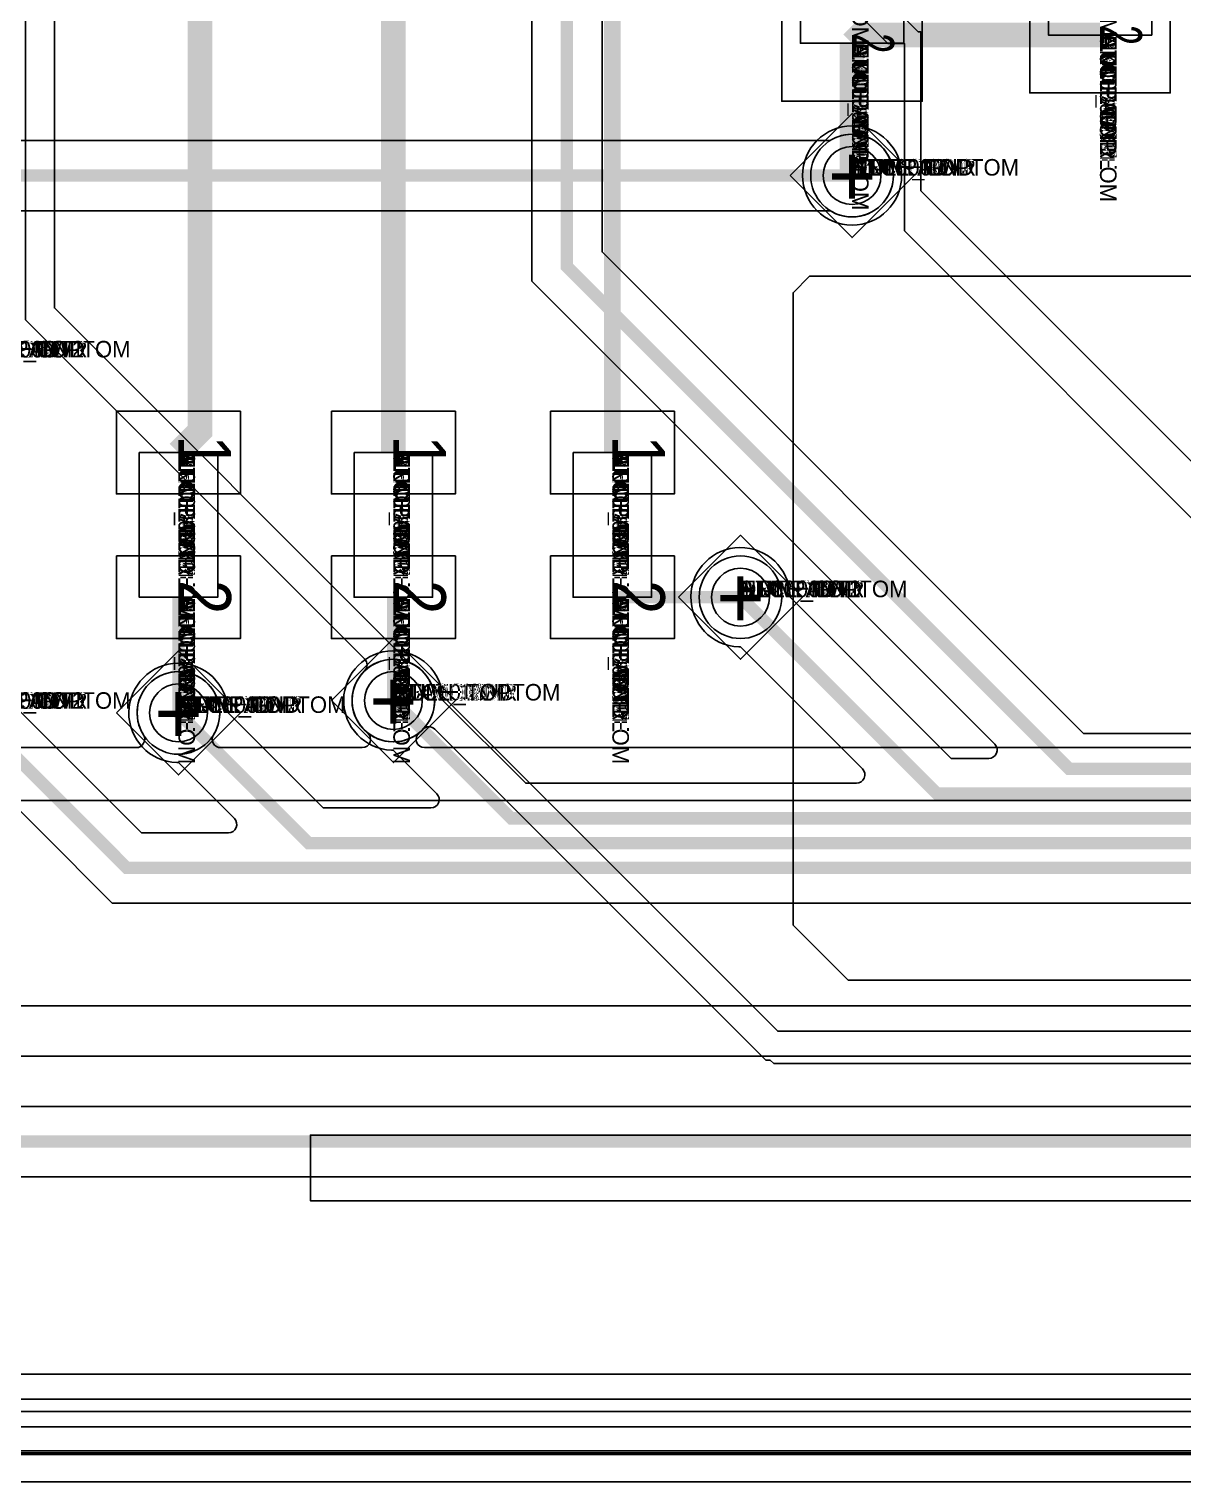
# Model space of a CAD drawing. Extents: x 0 to 323, y 0 to 320.
# Drawn here: x 25.24 to 39.2, y 0 to 17.57 of the extents above; entities that cross this region are included whole.
import ezdxf
from ezdxf.enums import TextEntityAlignment as Align

# ---------------------------------------------------------------- set-up
doc = ezdxf.new("R2010")
doc.units = 0
doc.header["$MEASUREMENT"] = 0
doc.layers.get('0').update_dxf_attribs({"linetype": 'CONTINUOUS'})
for name, color, linetype in [('BOARD_GEOMETRY_OUTLINE', 1, 'CONTINUOUS'), ('CDN_FIGURES', 7, 'CONTINUOUS'), ('ETCH_BOTTOM', 7, 'CONTINUOUS'), ('ETCH_GND', 3, 'CONTINUOUS'), ('ETCH_INT1', 4, 'CONTINUOUS'), ('ETCH_INT2', 5, 'CONTINUOUS'), ('ETCH_PWR', 6, 'CONTINUOUS'), ('ETCH_TOP', 2, 'CONTINUOUS'), ('MANUFACTURING_NCLEGEND-1-6', 8, 'CONTINUOUS'), ('PACKAGE_GEOMETRY_ASSEMBLY_TOP', 11, 'CONTINUOUS'), ('PACKAGE_GEOMETRY_PIN_NUMBER', 9, 'CONTINUOUS')]:
    doc.layers.add(name, color=color, linetype=linetype)

# ---------------------------------------------------------------- blocks, each defined once
blk = doc.blocks.new('PAD_INFO')
for tag in ['SHAPE_TYPE', 'PAD_HEIGHT', 'PAD_LAYER', 'PAD_TYPE', 'PAD_WIDTH']:
    blk.add_attdef(tag, (0, 0), '', height=0.2)
at = {"flags": 2}
blk.add_attdef('CDN_TYPE', (0, 0), '', height=0.2, dxfattribs=at)
blk = doc.blocks.new('DRILL_INFO')
at = {"flags": 2}
blk.add_attdef('CDN_TYPE', (0, 0), '', height=0.2, dxfattribs=at)
for tag in ['FSHAPE', 'FCHAR', 'DRILL_HEIGHT', 'DIAMETER', 'PLATED', 'DRILL_WIDTH']:
    blk.add_attdef(tag, (0, 0), '', height=0.2)
blk = doc.blocks.new('VIA0700X0300')
at = {"layer": 'ETCH_BOTTOM'}
blk.add_circle((0, 0), 0.35, dxfattribs=at)
at = {"layer": 'ETCH_GND'}
blk.add_circle((0, 0), 0.35, dxfattribs=at)
at = {"layer": 'ETCH_INT1'}
blk.add_circle((0, 0), 0.35, dxfattribs=at)
at = {"layer": 'ETCH_INT2'}
blk.add_circle((0, 0), 0.35, dxfattribs=at)
at = {"layer": 'ETCH_PWR'}
blk.add_circle((0, 0), 0.35, dxfattribs=at)
at = {"layer": 'ETCH_TOP'}
blk.add_circle((0, 0), 0.35, dxfattribs=at)
ref = blk.add_blockref('PAD_INFO', (0, 0))
ref.add_attrib('PAD_LAYER', 'ETCH_TOP', (0, 0), dxfattribs={"height": 0.2})
ref.add_attrib('SHAPE_TYPE', 'NULL', (0, 0), dxfattribs={"height": 0.2})
ref.add_attrib('PAD_TYPE', 'ANTIPAD', (0, 0), dxfattribs={"height": 0.2})
ref.add_attrib('PAD_WIDTH', '0.000000', (0, 0), dxfattribs={"height": 0.2})
ref.add_attrib('PAD_HEIGHT', '0.000000', (0, 0), dxfattribs={"height": 0.2})
ref = blk.add_blockref('PAD_INFO', (0, 0))
ref.add_attrib('PAD_LAYER', 'ETCH_GND', (0, 0), dxfattribs={"height": 0.2})
ref.add_attrib('SHAPE_TYPE', 'NULL', (0, 0), dxfattribs={"height": 0.2})
ref.add_attrib('PAD_TYPE', 'ANTIPAD', (0, 0), dxfattribs={"height": 0.2})
ref.add_attrib('PAD_WIDTH', '0.000000', (0, 0), dxfattribs={"height": 0.2})
ref.add_attrib('PAD_HEIGHT', '0.000000', (0, 0), dxfattribs={"height": 0.2})
ref = blk.add_blockref('PAD_INFO', (0, 0))
ref.add_attrib('PAD_LAYER', 'ETCH_INT1', (0, 0), dxfattribs={"height": 0.2})
ref.add_attrib('SHAPE_TYPE', 'NULL', (0, 0), dxfattribs={"height": 0.2})
ref.add_attrib('PAD_TYPE', 'ANTIPAD', (0, 0), dxfattribs={"height": 0.2})
ref.add_attrib('PAD_WIDTH', '0.000000', (0, 0), dxfattribs={"height": 0.2})
ref.add_attrib('PAD_HEIGHT', '0.000000', (0, 0), dxfattribs={"height": 0.2})
ref = blk.add_blockref('PAD_INFO', (0, 0))
ref.add_attrib('PAD_LAYER', 'ETCH_INT2', (0, 0), dxfattribs={"height": 0.2})
ref.add_attrib('SHAPE_TYPE', 'NULL', (0, 0), dxfattribs={"height": 0.2})
ref.add_attrib('PAD_TYPE', 'ANTIPAD', (0, 0), dxfattribs={"height": 0.2})
ref.add_attrib('PAD_WIDTH', '0.000000', (0, 0), dxfattribs={"height": 0.2})
ref.add_attrib('PAD_HEIGHT', '0.000000', (0, 0), dxfattribs={"height": 0.2})
ref = blk.add_blockref('PAD_INFO', (0, 0))
ref.add_attrib('PAD_LAYER', 'ETCH_PWR', (0, 0), dxfattribs={"height": 0.2})
ref.add_attrib('SHAPE_TYPE', 'NULL', (0, 0), dxfattribs={"height": 0.2})
ref.add_attrib('PAD_TYPE', 'ANTIPAD', (0, 0), dxfattribs={"height": 0.2})
ref.add_attrib('PAD_WIDTH', '0.000000', (0, 0), dxfattribs={"height": 0.2})
ref.add_attrib('PAD_HEIGHT', '0.000000', (0, 0), dxfattribs={"height": 0.2})
ref = blk.add_blockref('PAD_INFO', (0, 0))
ref.add_attrib('PAD_LAYER', 'ETCH_BOTTOM', (0, 0), dxfattribs={"height": 0.2})
ref.add_attrib('SHAPE_TYPE', 'NULL', (0, 0), dxfattribs={"height": 0.2})
ref.add_attrib('PAD_TYPE', 'ANTIPAD', (0, 0), dxfattribs={"height": 0.2})
ref.add_attrib('PAD_WIDTH', '0.000000', (0, 0), dxfattribs={"height": 0.2})
ref.add_attrib('PAD_HEIGHT', '0.000000', (0, 0), dxfattribs={"height": 0.2})
ref = blk.add_blockref('PAD_INFO', (0, 0))
ref.add_attrib('PAD_LAYER', 'ETCH_TOP', (0, 0), dxfattribs={"height": 0.2})
ref.add_attrib('SHAPE_TYPE', 'NULL', (0, 0), dxfattribs={"height": 0.2})
ref.add_attrib('PAD_TYPE', 'THERMAL', (0, 0), dxfattribs={"height": 0.2})
ref.add_attrib('PAD_WIDTH', '0.000000', (0, 0), dxfattribs={"height": 0.2})
ref.add_attrib('PAD_HEIGHT', '0.000000', (0, 0), dxfattribs={"height": 0.2})
ref = blk.add_blockref('PAD_INFO', (0, 0))
ref.add_attrib('PAD_LAYER', 'ETCH_GND', (0, 0), dxfattribs={"height": 0.2})
ref.add_attrib('SHAPE_TYPE', 'NULL', (0, 0), dxfattribs={"height": 0.2})
ref.add_attrib('PAD_TYPE', 'THERMAL', (0, 0), dxfattribs={"height": 0.2})
ref.add_attrib('PAD_WIDTH', '0.000000', (0, 0), dxfattribs={"height": 0.2})
ref.add_attrib('PAD_HEIGHT', '0.000000', (0, 0), dxfattribs={"height": 0.2})
ref = blk.add_blockref('PAD_INFO', (0, 0))
ref.add_attrib('PAD_LAYER', 'ETCH_INT1', (0, 0), dxfattribs={"height": 0.2})
ref.add_attrib('SHAPE_TYPE', 'NULL', (0, 0), dxfattribs={"height": 0.2})
ref.add_attrib('PAD_TYPE', 'THERMAL', (0, 0), dxfattribs={"height": 0.2})
ref.add_attrib('PAD_WIDTH', '0.000000', (0, 0), dxfattribs={"height": 0.2})
ref.add_attrib('PAD_HEIGHT', '0.000000', (0, 0), dxfattribs={"height": 0.2})
ref = blk.add_blockref('PAD_INFO', (0, 0))
ref.add_attrib('PAD_LAYER', 'ETCH_INT2', (0, 0), dxfattribs={"height": 0.2})
ref.add_attrib('SHAPE_TYPE', 'NULL', (0, 0), dxfattribs={"height": 0.2})
ref.add_attrib('PAD_TYPE', 'THERMAL', (0, 0), dxfattribs={"height": 0.2})
ref.add_attrib('PAD_WIDTH', '0.000000', (0, 0), dxfattribs={"height": 0.2})
ref.add_attrib('PAD_HEIGHT', '0.000000', (0, 0), dxfattribs={"height": 0.2})
ref = blk.add_blockref('PAD_INFO', (0, 0))
ref.add_attrib('PAD_LAYER', 'ETCH_PWR', (0, 0), dxfattribs={"height": 0.2})
ref.add_attrib('SHAPE_TYPE', 'NULL', (0, 0), dxfattribs={"height": 0.2})
ref.add_attrib('PAD_TYPE', 'THERMAL', (0, 0), dxfattribs={"height": 0.2})
ref.add_attrib('PAD_WIDTH', '0.000000', (0, 0), dxfattribs={"height": 0.2})
ref.add_attrib('PAD_HEIGHT', '0.000000', (0, 0), dxfattribs={"height": 0.2})
ref = blk.add_blockref('PAD_INFO', (0, 0))
ref.add_attrib('PAD_LAYER', 'ETCH_BOTTOM', (0, 0), dxfattribs={"height": 0.2})
ref.add_attrib('SHAPE_TYPE', 'NULL', (0, 0), dxfattribs={"height": 0.2})
ref.add_attrib('PAD_TYPE', 'THERMAL', (0, 0), dxfattribs={"height": 0.2})
ref.add_attrib('PAD_WIDTH', '0.000000', (0, 0), dxfattribs={"height": 0.2})
ref.add_attrib('PAD_HEIGHT', '0.000000', (0, 0), dxfattribs={"height": 0.2})
ref = blk.add_blockref('PAD_INFO', (0, 0))
ref.add_attrib('PAD_LAYER', 'ETCH_TOP', (0, 0), dxfattribs={"height": 0.2})
ref.add_attrib('SHAPE_TYPE', 'CIRCLE', (0, 0), dxfattribs={"height": 0.2})
ref.add_attrib('PAD_TYPE', 'REGULAR', (0, 0), dxfattribs={"height": 0.2})
ref.add_attrib('PAD_WIDTH', '0.700000', (0, 0), dxfattribs={"height": 0.2})
ref.add_attrib('PAD_HEIGHT', '0.700000', (0, 0), dxfattribs={"height": 0.2})
ref = blk.add_blockref('PAD_INFO', (0, 0))
ref.add_attrib('PAD_LAYER', 'ETCH_GND', (0, 0), dxfattribs={"height": 0.2})
ref.add_attrib('SHAPE_TYPE', 'CIRCLE', (0, 0), dxfattribs={"height": 0.2})
ref.add_attrib('PAD_TYPE', 'REGULAR', (0, 0), dxfattribs={"height": 0.2})
ref.add_attrib('PAD_WIDTH', '0.700000', (0, 0), dxfattribs={"height": 0.2})
ref.add_attrib('PAD_HEIGHT', '0.700000', (0, 0), dxfattribs={"height": 0.2})
ref = blk.add_blockref('PAD_INFO', (0, 0))
ref.add_attrib('PAD_LAYER', 'ETCH_INT1', (0, 0), dxfattribs={"height": 0.2})
ref.add_attrib('SHAPE_TYPE', 'CIRCLE', (0, 0), dxfattribs={"height": 0.2})
ref.add_attrib('PAD_TYPE', 'REGULAR', (0, 0), dxfattribs={"height": 0.2})
ref.add_attrib('PAD_WIDTH', '0.700000', (0, 0), dxfattribs={"height": 0.2})
ref.add_attrib('PAD_HEIGHT', '0.700000', (0, 0), dxfattribs={"height": 0.2})
ref = blk.add_blockref('PAD_INFO', (0, 0))
ref.add_attrib('PAD_LAYER', 'ETCH_INT2', (0, 0), dxfattribs={"height": 0.2})
ref.add_attrib('SHAPE_TYPE', 'CIRCLE', (0, 0), dxfattribs={"height": 0.2})
ref.add_attrib('PAD_TYPE', 'REGULAR', (0, 0), dxfattribs={"height": 0.2})
ref.add_attrib('PAD_WIDTH', '0.700000', (0, 0), dxfattribs={"height": 0.2})
ref.add_attrib('PAD_HEIGHT', '0.700000', (0, 0), dxfattribs={"height": 0.2})
ref = blk.add_blockref('PAD_INFO', (0, 0))
ref.add_attrib('PAD_LAYER', 'ETCH_PWR', (0, 0), dxfattribs={"height": 0.2})
ref.add_attrib('SHAPE_TYPE', 'CIRCLE', (0, 0), dxfattribs={"height": 0.2})
ref.add_attrib('PAD_TYPE', 'REGULAR', (0, 0), dxfattribs={"height": 0.2})
ref.add_attrib('PAD_WIDTH', '0.700000', (0, 0), dxfattribs={"height": 0.2})
ref.add_attrib('PAD_HEIGHT', '0.700000', (0, 0), dxfattribs={"height": 0.2})
ref = blk.add_blockref('PAD_INFO', (0, 0))
ref.add_attrib('PAD_LAYER', 'ETCH_BOTTOM', (0, 0), dxfattribs={"height": 0.2})
ref.add_attrib('SHAPE_TYPE', 'CIRCLE', (0, 0), dxfattribs={"height": 0.2})
ref.add_attrib('PAD_TYPE', 'REGULAR', (0, 0), dxfattribs={"height": 0.2})
ref.add_attrib('PAD_WIDTH', '0.700000', (0, 0), dxfattribs={"height": 0.2})
ref.add_attrib('PAD_HEIGHT', '0.700000', (0, 0), dxfattribs={"height": 0.2})
ref = blk.add_blockref('DRILL_INFO', (0, 0))
ref.add_attrib('DIAMETER', '0.300000', (0, 0), dxfattribs={"height": 0.2})
ref.add_attrib('PLATED', 'PLATED', (0, 0), dxfattribs={"height": 0.2})
ref.add_attrib('FSHAPE', 'DIAMOND', (0, 0), dxfattribs={"height": 0.2})
ref.add_attrib('FCHAR', '+', (0, 0), dxfattribs={"height": 0.2})
ref.add_attrib('DRILL_WIDTH', '1.500000', (0, 0), dxfattribs={"height": 0.2})
ref.add_attrib('DRILL_HEIGHT', '1.500000', (0, 0), dxfattribs={"height": 0.2})
for tag in ['CDN_TYPE', 'PIN']:
    blk.add_attdef(tag, (0, 0), '', height=0.2)
at = {"flags": 2}
for tag in ['PSTKNAME', 'BBV']:
    blk.add_attdef(tag, (0, 0), '', height=0.2, dxfattribs=at)
blk = doc.blocks.new('FIGURE_DIAMOND')
at = {"layer": 'CDN_FIGURES'}
blk.add_lwpolyline([(-0.5, 0), (0, 0.5), (0.5, 0), (0, -0.5)], close=True, dxfattribs=at)
blk = doc.blocks.new('RC1400X1700TS')
at = {"layer": 'ETCH_TOP'}
blk.add_lwpolyline([(-0.7, -0.85), (-0.7, 0.85), (0.7, 0.85), (0.7, -0.85)], close=True, dxfattribs=at)
ref = blk.add_blockref('PAD_INFO', (0, 0))
ref.add_attrib('PAD_LAYER', 'ETCH_TOP', (0, 0), dxfattribs={"height": 0.2})
ref.add_attrib('SHAPE_TYPE', 'NULL', (0, 0), dxfattribs={"height": 0.2})
ref.add_attrib('PAD_TYPE', 'ANTIPAD', (0, 0), dxfattribs={"height": 0.2})
ref.add_attrib('PAD_WIDTH', '0.000000', (0, 0), dxfattribs={"height": 0.2})
ref.add_attrib('PAD_HEIGHT', '0.000000', (0, 0), dxfattribs={"height": 0.2})
ref = blk.add_blockref('PAD_INFO', (0, 0))
ref.add_attrib('PAD_LAYER', 'ETCH_GND', (0, 0), dxfattribs={"height": 0.2})
ref.add_attrib('SHAPE_TYPE', 'NULL', (0, 0), dxfattribs={"height": 0.2})
ref.add_attrib('PAD_TYPE', 'ANTIPAD', (0, 0), dxfattribs={"height": 0.2})
ref.add_attrib('PAD_WIDTH', '0.000000', (0, 0), dxfattribs={"height": 0.2})
ref.add_attrib('PAD_HEIGHT', '0.000000', (0, 0), dxfattribs={"height": 0.2})
ref = blk.add_blockref('PAD_INFO', (0, 0))
ref.add_attrib('PAD_LAYER', 'ETCH_INT1', (0, 0), dxfattribs={"height": 0.2})
ref.add_attrib('SHAPE_TYPE', 'NULL', (0, 0), dxfattribs={"height": 0.2})
ref.add_attrib('PAD_TYPE', 'ANTIPAD', (0, 0), dxfattribs={"height": 0.2})
ref.add_attrib('PAD_WIDTH', '0.000000', (0, 0), dxfattribs={"height": 0.2})
ref.add_attrib('PAD_HEIGHT', '0.000000', (0, 0), dxfattribs={"height": 0.2})
ref = blk.add_blockref('PAD_INFO', (0, 0))
ref.add_attrib('PAD_LAYER', 'ETCH_INT2', (0, 0), dxfattribs={"height": 0.2})
ref.add_attrib('SHAPE_TYPE', 'NULL', (0, 0), dxfattribs={"height": 0.2})
ref.add_attrib('PAD_TYPE', 'ANTIPAD', (0, 0), dxfattribs={"height": 0.2})
ref.add_attrib('PAD_WIDTH', '0.000000', (0, 0), dxfattribs={"height": 0.2})
ref.add_attrib('PAD_HEIGHT', '0.000000', (0, 0), dxfattribs={"height": 0.2})
ref = blk.add_blockref('PAD_INFO', (0, 0))
ref.add_attrib('PAD_LAYER', 'ETCH_PWR', (0, 0), dxfattribs={"height": 0.2})
ref.add_attrib('SHAPE_TYPE', 'NULL', (0, 0), dxfattribs={"height": 0.2})
ref.add_attrib('PAD_TYPE', 'ANTIPAD', (0, 0), dxfattribs={"height": 0.2})
ref.add_attrib('PAD_WIDTH', '0.000000', (0, 0), dxfattribs={"height": 0.2})
ref.add_attrib('PAD_HEIGHT', '0.000000', (0, 0), dxfattribs={"height": 0.2})
ref = blk.add_blockref('PAD_INFO', (0, 0))
ref.add_attrib('PAD_LAYER', 'ETCH_BOTTOM', (0, 0), dxfattribs={"height": 0.2})
ref.add_attrib('SHAPE_TYPE', 'NULL', (0, 0), dxfattribs={"height": 0.2})
ref.add_attrib('PAD_TYPE', 'ANTIPAD', (0, 0), dxfattribs={"height": 0.2})
ref.add_attrib('PAD_WIDTH', '0.000000', (0, 0), dxfattribs={"height": 0.2})
ref.add_attrib('PAD_HEIGHT', '0.000000', (0, 0), dxfattribs={"height": 0.2})
ref = blk.add_blockref('PAD_INFO', (0, 0))
ref.add_attrib('PAD_LAYER', 'ETCH_TOP', (0, 0), dxfattribs={"height": 0.2})
ref.add_attrib('SHAPE_TYPE', 'NULL', (0, 0), dxfattribs={"height": 0.2})
ref.add_attrib('PAD_TYPE', 'THERMAL', (0, 0), dxfattribs={"height": 0.2})
ref.add_attrib('PAD_WIDTH', '0.000000', (0, 0), dxfattribs={"height": 0.2})
ref.add_attrib('PAD_HEIGHT', '0.000000', (0, 0), dxfattribs={"height": 0.2})
ref = blk.add_blockref('PAD_INFO', (0, 0))
ref.add_attrib('PAD_LAYER', 'ETCH_GND', (0, 0), dxfattribs={"height": 0.2})
ref.add_attrib('SHAPE_TYPE', 'NULL', (0, 0), dxfattribs={"height": 0.2})
ref.add_attrib('PAD_TYPE', 'THERMAL', (0, 0), dxfattribs={"height": 0.2})
ref.add_attrib('PAD_WIDTH', '0.000000', (0, 0), dxfattribs={"height": 0.2})
ref.add_attrib('PAD_HEIGHT', '0.000000', (0, 0), dxfattribs={"height": 0.2})
ref = blk.add_blockref('PAD_INFO', (0, 0))
ref.add_attrib('PAD_LAYER', 'ETCH_INT1', (0, 0), dxfattribs={"height": 0.2})
ref.add_attrib('SHAPE_TYPE', 'NULL', (0, 0), dxfattribs={"height": 0.2})
ref.add_attrib('PAD_TYPE', 'THERMAL', (0, 0), dxfattribs={"height": 0.2})
ref.add_attrib('PAD_WIDTH', '0.000000', (0, 0), dxfattribs={"height": 0.2})
ref.add_attrib('PAD_HEIGHT', '0.000000', (0, 0), dxfattribs={"height": 0.2})
ref = blk.add_blockref('PAD_INFO', (0, 0))
ref.add_attrib('PAD_LAYER', 'ETCH_INT2', (0, 0), dxfattribs={"height": 0.2})
ref.add_attrib('SHAPE_TYPE', 'NULL', (0, 0), dxfattribs={"height": 0.2})
ref.add_attrib('PAD_TYPE', 'THERMAL', (0, 0), dxfattribs={"height": 0.2})
ref.add_attrib('PAD_WIDTH', '0.000000', (0, 0), dxfattribs={"height": 0.2})
ref.add_attrib('PAD_HEIGHT', '0.000000', (0, 0), dxfattribs={"height": 0.2})
ref = blk.add_blockref('PAD_INFO', (0, 0))
ref.add_attrib('PAD_LAYER', 'ETCH_PWR', (0, 0), dxfattribs={"height": 0.2})
ref.add_attrib('SHAPE_TYPE', 'NULL', (0, 0), dxfattribs={"height": 0.2})
ref.add_attrib('PAD_TYPE', 'THERMAL', (0, 0), dxfattribs={"height": 0.2})
ref.add_attrib('PAD_WIDTH', '0.000000', (0, 0), dxfattribs={"height": 0.2})
ref.add_attrib('PAD_HEIGHT', '0.000000', (0, 0), dxfattribs={"height": 0.2})
ref = blk.add_blockref('PAD_INFO', (0, 0))
ref.add_attrib('PAD_LAYER', 'ETCH_BOTTOM', (0, 0), dxfattribs={"height": 0.2})
ref.add_attrib('SHAPE_TYPE', 'NULL', (0, 0), dxfattribs={"height": 0.2})
ref.add_attrib('PAD_TYPE', 'THERMAL', (0, 0), dxfattribs={"height": 0.2})
ref.add_attrib('PAD_WIDTH', '0.000000', (0, 0), dxfattribs={"height": 0.2})
ref.add_attrib('PAD_HEIGHT', '0.000000', (0, 0), dxfattribs={"height": 0.2})
ref = blk.add_blockref('PAD_INFO', (0, 0))
ref.add_attrib('PAD_LAYER', 'ETCH_GND', (0, 0), dxfattribs={"height": 0.2})
ref.add_attrib('SHAPE_TYPE', 'NULL', (0, 0), dxfattribs={"height": 0.2})
ref.add_attrib('PAD_TYPE', 'REGULAR', (0, 0), dxfattribs={"height": 0.2})
ref.add_attrib('PAD_WIDTH', '0.000000', (0, 0), dxfattribs={"height": 0.2})
ref.add_attrib('PAD_HEIGHT', '0.000000', (0, 0), dxfattribs={"height": 0.2})
ref = blk.add_blockref('PAD_INFO', (0, 0))
ref.add_attrib('PAD_LAYER', 'ETCH_INT1', (0, 0), dxfattribs={"height": 0.2})
ref.add_attrib('SHAPE_TYPE', 'NULL', (0, 0), dxfattribs={"height": 0.2})
ref.add_attrib('PAD_TYPE', 'REGULAR', (0, 0), dxfattribs={"height": 0.2})
ref.add_attrib('PAD_WIDTH', '0.000000', (0, 0), dxfattribs={"height": 0.2})
ref.add_attrib('PAD_HEIGHT', '0.000000', (0, 0), dxfattribs={"height": 0.2})
ref = blk.add_blockref('PAD_INFO', (0, 0))
ref.add_attrib('PAD_LAYER', 'ETCH_INT2', (0, 0), dxfattribs={"height": 0.2})
ref.add_attrib('SHAPE_TYPE', 'NULL', (0, 0), dxfattribs={"height": 0.2})
ref.add_attrib('PAD_TYPE', 'REGULAR', (0, 0), dxfattribs={"height": 0.2})
ref.add_attrib('PAD_WIDTH', '0.000000', (0, 0), dxfattribs={"height": 0.2})
ref.add_attrib('PAD_HEIGHT', '0.000000', (0, 0), dxfattribs={"height": 0.2})
ref = blk.add_blockref('PAD_INFO', (0, 0))
ref.add_attrib('PAD_LAYER', 'ETCH_PWR', (0, 0), dxfattribs={"height": 0.2})
ref.add_attrib('SHAPE_TYPE', 'NULL', (0, 0), dxfattribs={"height": 0.2})
ref.add_attrib('PAD_TYPE', 'REGULAR', (0, 0), dxfattribs={"height": 0.2})
ref.add_attrib('PAD_WIDTH', '0.000000', (0, 0), dxfattribs={"height": 0.2})
ref.add_attrib('PAD_HEIGHT', '0.000000', (0, 0), dxfattribs={"height": 0.2})
ref = blk.add_blockref('PAD_INFO', (0, 0))
ref.add_attrib('PAD_LAYER', 'ETCH_BOTTOM', (0, 0), dxfattribs={"height": 0.2})
ref.add_attrib('SHAPE_TYPE', 'NULL', (0, 0), dxfattribs={"height": 0.2})
ref.add_attrib('PAD_TYPE', 'REGULAR', (0, 0), dxfattribs={"height": 0.2})
ref.add_attrib('PAD_WIDTH', '0.000000', (0, 0), dxfattribs={"height": 0.2})
ref.add_attrib('PAD_HEIGHT', '0.000000', (0, 0), dxfattribs={"height": 0.2})
ref = blk.add_blockref('DRILL_INFO', (0, 0))
ref.add_attrib('DIAMETER', '0.000000', (0, 0), dxfattribs={"height": 0.2})
ref.add_attrib('PLATED', 'PLATED', (0, 0), dxfattribs={"height": 0.2})
ref.add_attrib('FSHAPE', 'NULL', (0, 0), dxfattribs={"height": 0.2})
ref.add_attrib('DRILL_WIDTH', '0.000000', (0, 0), dxfattribs={"height": 0.2})
ref.add_attrib('DRILL_HEIGHT', '0.000000', (0, 0), dxfattribs={"height": 0.2})
ref = blk.add_blockref('PAD_INFO', (0, 0))
ref.add_attrib('PAD_LAYER', 'ETCH_TOP', (0, 0), dxfattribs={"height": 0.2})
ref.add_attrib('SHAPE_TYPE', 'RECTANGLE', (0, 0), dxfattribs={"height": 0.2})
ref.add_attrib('PAD_TYPE', 'REGULAR', (0, 0), dxfattribs={"height": 0.2})
ref.add_attrib('PAD_WIDTH', '1.400000', (0, 0), dxfattribs={"height": 0.2})
ref.add_attrib('PAD_HEIGHT', '1.700000', (0, 0), dxfattribs={"height": 0.2})
for tag in ['CDN_TYPE', 'PIN']:
    blk.add_attdef(tag, (0, 0), '', height=0.2)
at = {"flags": 2}
for tag in ['PSTKNAME', 'BBV']:
    blk.add_attdef(tag, (0, 0), '', height=0.2, dxfattribs=at)
blk = doc.blocks.new('F91')
at = {"layer": 'PACKAGE_GEOMETRY_ASSEMBLY_TOP'}
blk.add_lwpolyline([(0, -0.625), (2, -0.625), (2, 0.625), (0, 0.625)], close=True, dxfattribs=at)
at = {"layer": 'ETCH_TOP'}
ref = blk.add_blockref('RC1400X1700TS', (0, 0), dxfattribs=at)
ref.add_attrib('CDN_TYPE', 'PIN', (0, 0), dxfattribs={"height": 0.2})
ref.add_attrib('PIN', '1', (0, 0), dxfattribs={"height": 0.2})
ref = blk.add_blockref('RC1400X1700TS', (2, 0), dxfattribs=at)
ref.add_attrib('CDN_TYPE', 'PIN', (0, 0), dxfattribs={"height": 0.2})
ref.add_attrib('PIN', '2', (0, 0), dxfattribs={"height": 0.2})
at = {"flags": 2}
for tag in ['SYMBOL_TYPE', 'CDN_TYPE', 'REFDES']:
    blk.add_attdef(tag, (0, 0), '', height=0.2, dxfattribs=at)
blk = doc.blocks.new('RC1000X1500TS')
at = {"layer": 'ETCH_TOP'}
blk.add_lwpolyline([(-0.5, -0.75), (-0.5, 0.75), (0.5, 0.75), (0.5, -0.75)], close=True, dxfattribs=at)
ref = blk.add_blockref('PAD_INFO', (0, 0))
ref.add_attrib('PAD_LAYER', 'ETCH_TOP', (0, 0), dxfattribs={"height": 0.2})
ref.add_attrib('SHAPE_TYPE', 'NULL', (0, 0), dxfattribs={"height": 0.2})
ref.add_attrib('PAD_TYPE', 'ANTIPAD', (0, 0), dxfattribs={"height": 0.2})
ref.add_attrib('PAD_WIDTH', '0.000000', (0, 0), dxfattribs={"height": 0.2})
ref.add_attrib('PAD_HEIGHT', '0.000000', (0, 0), dxfattribs={"height": 0.2})
ref = blk.add_blockref('PAD_INFO', (0, 0))
ref.add_attrib('PAD_LAYER', 'ETCH_GND', (0, 0), dxfattribs={"height": 0.2})
ref.add_attrib('SHAPE_TYPE', 'NULL', (0, 0), dxfattribs={"height": 0.2})
ref.add_attrib('PAD_TYPE', 'ANTIPAD', (0, 0), dxfattribs={"height": 0.2})
ref.add_attrib('PAD_WIDTH', '0.000000', (0, 0), dxfattribs={"height": 0.2})
ref.add_attrib('PAD_HEIGHT', '0.000000', (0, 0), dxfattribs={"height": 0.2})
ref = blk.add_blockref('PAD_INFO', (0, 0))
ref.add_attrib('PAD_LAYER', 'ETCH_INT1', (0, 0), dxfattribs={"height": 0.2})
ref.add_attrib('SHAPE_TYPE', 'NULL', (0, 0), dxfattribs={"height": 0.2})
ref.add_attrib('PAD_TYPE', 'ANTIPAD', (0, 0), dxfattribs={"height": 0.2})
ref.add_attrib('PAD_WIDTH', '0.000000', (0, 0), dxfattribs={"height": 0.2})
ref.add_attrib('PAD_HEIGHT', '0.000000', (0, 0), dxfattribs={"height": 0.2})
ref = blk.add_blockref('PAD_INFO', (0, 0))
ref.add_attrib('PAD_LAYER', 'ETCH_INT2', (0, 0), dxfattribs={"height": 0.2})
ref.add_attrib('SHAPE_TYPE', 'NULL', (0, 0), dxfattribs={"height": 0.2})
ref.add_attrib('PAD_TYPE', 'ANTIPAD', (0, 0), dxfattribs={"height": 0.2})
ref.add_attrib('PAD_WIDTH', '0.000000', (0, 0), dxfattribs={"height": 0.2})
ref.add_attrib('PAD_HEIGHT', '0.000000', (0, 0), dxfattribs={"height": 0.2})
ref = blk.add_blockref('PAD_INFO', (0, 0))
ref.add_attrib('PAD_LAYER', 'ETCH_PWR', (0, 0), dxfattribs={"height": 0.2})
ref.add_attrib('SHAPE_TYPE', 'NULL', (0, 0), dxfattribs={"height": 0.2})
ref.add_attrib('PAD_TYPE', 'ANTIPAD', (0, 0), dxfattribs={"height": 0.2})
ref.add_attrib('PAD_WIDTH', '0.000000', (0, 0), dxfattribs={"height": 0.2})
ref.add_attrib('PAD_HEIGHT', '0.000000', (0, 0), dxfattribs={"height": 0.2})
ref = blk.add_blockref('PAD_INFO', (0, 0))
ref.add_attrib('PAD_LAYER', 'ETCH_BOTTOM', (0, 0), dxfattribs={"height": 0.2})
ref.add_attrib('SHAPE_TYPE', 'NULL', (0, 0), dxfattribs={"height": 0.2})
ref.add_attrib('PAD_TYPE', 'ANTIPAD', (0, 0), dxfattribs={"height": 0.2})
ref.add_attrib('PAD_WIDTH', '0.000000', (0, 0), dxfattribs={"height": 0.2})
ref.add_attrib('PAD_HEIGHT', '0.000000', (0, 0), dxfattribs={"height": 0.2})
ref = blk.add_blockref('PAD_INFO', (0, 0))
ref.add_attrib('PAD_LAYER', 'ETCH_TOP', (0, 0), dxfattribs={"height": 0.2})
ref.add_attrib('SHAPE_TYPE', 'NULL', (0, 0), dxfattribs={"height": 0.2})
ref.add_attrib('PAD_TYPE', 'THERMAL', (0, 0), dxfattribs={"height": 0.2})
ref.add_attrib('PAD_WIDTH', '0.000000', (0, 0), dxfattribs={"height": 0.2})
ref.add_attrib('PAD_HEIGHT', '0.000000', (0, 0), dxfattribs={"height": 0.2})
ref = blk.add_blockref('PAD_INFO', (0, 0))
ref.add_attrib('PAD_LAYER', 'ETCH_GND', (0, 0), dxfattribs={"height": 0.2})
ref.add_attrib('SHAPE_TYPE', 'NULL', (0, 0), dxfattribs={"height": 0.2})
ref.add_attrib('PAD_TYPE', 'THERMAL', (0, 0), dxfattribs={"height": 0.2})
ref.add_attrib('PAD_WIDTH', '0.000000', (0, 0), dxfattribs={"height": 0.2})
ref.add_attrib('PAD_HEIGHT', '0.000000', (0, 0), dxfattribs={"height": 0.2})
ref = blk.add_blockref('PAD_INFO', (0, 0))
ref.add_attrib('PAD_LAYER', 'ETCH_INT1', (0, 0), dxfattribs={"height": 0.2})
ref.add_attrib('SHAPE_TYPE', 'NULL', (0, 0), dxfattribs={"height": 0.2})
ref.add_attrib('PAD_TYPE', 'THERMAL', (0, 0), dxfattribs={"height": 0.2})
ref.add_attrib('PAD_WIDTH', '0.000000', (0, 0), dxfattribs={"height": 0.2})
ref.add_attrib('PAD_HEIGHT', '0.000000', (0, 0), dxfattribs={"height": 0.2})
ref = blk.add_blockref('PAD_INFO', (0, 0))
ref.add_attrib('PAD_LAYER', 'ETCH_INT2', (0, 0), dxfattribs={"height": 0.2})
ref.add_attrib('SHAPE_TYPE', 'NULL', (0, 0), dxfattribs={"height": 0.2})
ref.add_attrib('PAD_TYPE', 'THERMAL', (0, 0), dxfattribs={"height": 0.2})
ref.add_attrib('PAD_WIDTH', '0.000000', (0, 0), dxfattribs={"height": 0.2})
ref.add_attrib('PAD_HEIGHT', '0.000000', (0, 0), dxfattribs={"height": 0.2})
ref = blk.add_blockref('PAD_INFO', (0, 0))
ref.add_attrib('PAD_LAYER', 'ETCH_PWR', (0, 0), dxfattribs={"height": 0.2})
ref.add_attrib('SHAPE_TYPE', 'NULL', (0, 0), dxfattribs={"height": 0.2})
ref.add_attrib('PAD_TYPE', 'THERMAL', (0, 0), dxfattribs={"height": 0.2})
ref.add_attrib('PAD_WIDTH', '0.000000', (0, 0), dxfattribs={"height": 0.2})
ref.add_attrib('PAD_HEIGHT', '0.000000', (0, 0), dxfattribs={"height": 0.2})
ref = blk.add_blockref('PAD_INFO', (0, 0))
ref.add_attrib('PAD_LAYER', 'ETCH_BOTTOM', (0, 0), dxfattribs={"height": 0.2})
ref.add_attrib('SHAPE_TYPE', 'NULL', (0, 0), dxfattribs={"height": 0.2})
ref.add_attrib('PAD_TYPE', 'THERMAL', (0, 0), dxfattribs={"height": 0.2})
ref.add_attrib('PAD_WIDTH', '0.000000', (0, 0), dxfattribs={"height": 0.2})
ref.add_attrib('PAD_HEIGHT', '0.000000', (0, 0), dxfattribs={"height": 0.2})
ref = blk.add_blockref('PAD_INFO', (0, 0))
ref.add_attrib('PAD_LAYER', 'ETCH_GND', (0, 0), dxfattribs={"height": 0.2})
ref.add_attrib('SHAPE_TYPE', 'NULL', (0, 0), dxfattribs={"height": 0.2})
ref.add_attrib('PAD_TYPE', 'REGULAR', (0, 0), dxfattribs={"height": 0.2})
ref.add_attrib('PAD_WIDTH', '0.000000', (0, 0), dxfattribs={"height": 0.2})
ref.add_attrib('PAD_HEIGHT', '0.000000', (0, 0), dxfattribs={"height": 0.2})
ref = blk.add_blockref('PAD_INFO', (0, 0))
ref.add_attrib('PAD_LAYER', 'ETCH_INT1', (0, 0), dxfattribs={"height": 0.2})
ref.add_attrib('SHAPE_TYPE', 'NULL', (0, 0), dxfattribs={"height": 0.2})
ref.add_attrib('PAD_TYPE', 'REGULAR', (0, 0), dxfattribs={"height": 0.2})
ref.add_attrib('PAD_WIDTH', '0.000000', (0, 0), dxfattribs={"height": 0.2})
ref.add_attrib('PAD_HEIGHT', '0.000000', (0, 0), dxfattribs={"height": 0.2})
ref = blk.add_blockref('PAD_INFO', (0, 0))
ref.add_attrib('PAD_LAYER', 'ETCH_INT2', (0, 0), dxfattribs={"height": 0.2})
ref.add_attrib('SHAPE_TYPE', 'NULL', (0, 0), dxfattribs={"height": 0.2})
ref.add_attrib('PAD_TYPE', 'REGULAR', (0, 0), dxfattribs={"height": 0.2})
ref.add_attrib('PAD_WIDTH', '0.000000', (0, 0), dxfattribs={"height": 0.2})
ref.add_attrib('PAD_HEIGHT', '0.000000', (0, 0), dxfattribs={"height": 0.2})
ref = blk.add_blockref('PAD_INFO', (0, 0))
ref.add_attrib('PAD_LAYER', 'ETCH_PWR', (0, 0), dxfattribs={"height": 0.2})
ref.add_attrib('SHAPE_TYPE', 'NULL', (0, 0), dxfattribs={"height": 0.2})
ref.add_attrib('PAD_TYPE', 'REGULAR', (0, 0), dxfattribs={"height": 0.2})
ref.add_attrib('PAD_WIDTH', '0.000000', (0, 0), dxfattribs={"height": 0.2})
ref.add_attrib('PAD_HEIGHT', '0.000000', (0, 0), dxfattribs={"height": 0.2})
ref = blk.add_blockref('PAD_INFO', (0, 0))
ref.add_attrib('PAD_LAYER', 'ETCH_BOTTOM', (0, 0), dxfattribs={"height": 0.2})
ref.add_attrib('SHAPE_TYPE', 'NULL', (0, 0), dxfattribs={"height": 0.2})
ref.add_attrib('PAD_TYPE', 'REGULAR', (0, 0), dxfattribs={"height": 0.2})
ref.add_attrib('PAD_WIDTH', '0.000000', (0, 0), dxfattribs={"height": 0.2})
ref.add_attrib('PAD_HEIGHT', '0.000000', (0, 0), dxfattribs={"height": 0.2})
ref = blk.add_blockref('DRILL_INFO', (0, 0))
ref.add_attrib('DIAMETER', '0.000000', (0, 0), dxfattribs={"height": 0.2})
ref.add_attrib('PLATED', 'PLATED', (0, 0), dxfattribs={"height": 0.2})
ref.add_attrib('FSHAPE', 'NULL', (0, 0), dxfattribs={"height": 0.2})
ref.add_attrib('DRILL_WIDTH', '0.000000', (0, 0), dxfattribs={"height": 0.2})
ref.add_attrib('DRILL_HEIGHT', '0.000000', (0, 0), dxfattribs={"height": 0.2})
ref = blk.add_blockref('PAD_INFO', (0, 0))
ref.add_attrib('PAD_LAYER', 'ETCH_TOP', (0, 0), dxfattribs={"height": 0.2})
ref.add_attrib('SHAPE_TYPE', 'RECTANGLE', (0, 0), dxfattribs={"height": 0.2})
ref.add_attrib('PAD_TYPE', 'REGULAR', (0, 0), dxfattribs={"height": 0.2})
ref.add_attrib('PAD_WIDTH', '1.000000', (0, 0), dxfattribs={"height": 0.2})
ref.add_attrib('PAD_HEIGHT', '1.500000', (0, 0), dxfattribs={"height": 0.2})
for tag in ['CDN_TYPE', 'PIN']:
    blk.add_attdef(tag, (0, 0), '', height=0.2)
at = {"flags": 2}
for tag in ['PSTKNAME', 'BBV']:
    blk.add_attdef(tag, (0, 0), '', height=0.2, dxfattribs=at)
blk = doc.blocks.new('F56')
at = {"layer": 'PACKAGE_GEOMETRY_ASSEMBLY_TOP'}
blk.add_lwpolyline([(0, -0.475), (1.75, -0.475), (1.75, 0.475), (0, 0.475)], close=True, dxfattribs=at)
at = {"layer": 'ETCH_TOP'}
ref = blk.add_blockref('RC1000X1500TS', (0, 0), dxfattribs=at)
ref.add_attrib('CDN_TYPE', 'PIN', (0, 0), dxfattribs={"height": 0.2})
ref.add_attrib('PIN', '1', (0, 0), dxfattribs={"height": 0.2})
ref = blk.add_blockref('RC1000X1500TS', (1.75, 0), dxfattribs=at)
ref.add_attrib('CDN_TYPE', 'PIN', (0, 0), dxfattribs={"height": 0.2})
ref.add_attrib('PIN', '2', (0, 0), dxfattribs={"height": 0.2})
at = {"flags": 2}
for tag in ['SYMBOL_TYPE', 'CDN_TYPE', 'REFDES']:
    blk.add_attdef(tag, (0, 0), '', height=0.2, dxfattribs=at)

msp = doc.modelspace()

# ---------------------------------------------------------------- linework, layer by layer
at = {"layer": 'BOARD_GEOMETRY_OUTLINE'}
msp.add_lwpolyline([(0, 116.6), (0, 118.2), (190.2, 118.2), (190.2, 0), (0, 0), (0, 118.2)], dxfattribs=at)
at = {"layer": 'ETCH_BOTTOM'}
msp.add_lwpolyline([(0.135, 0.375), (0.135, 117.746), (189.669, 117.746), (189.669, 0.375)], close=True, dxfattribs=at)
for points, format in [([(53.162, 5.149), (50.205, 5.149), (48.746, 3.69), (11.318, 3.69), (9.779, 5.229, 0.590049), (9.608, 5.18), (9.608, 5.18, -5.885002), (9.332, 7.609, 0.796993), (9.525, 7.653), (9.525, 9.374), (3.9, 14.999), (3.9, 51.614), (18.136, 65.85), (18.964, 65.85), (19.177, 65.638, 0.668179), (19.35, 65.709), (19.35, 68.195), (18.946, 68.195), (18.199, 67.448), (13.79, 67.448), (10.75, 70.488), (10.75, 105.042)], "xyb"), ([(52.9, 8.445, 0.15, 0.15, 0), (48.57, 4.115, 0.15, 0.15, 0), (11.494, 4.115, 0.15, 0.15, 0), (9.95, 5.659, 0.15, 0.15, 0), (9.95, 9.55, 0.15, 0.15, 0), (4.325, 15.175, 0.15, 0.15, 0), (4.325, 51.438, 0.15, 0.15, 0), (18.312, 65.425, 0.15, 0.15, 0), (18.788, 65.425, 0.15, 0.15, 0), (19.125, 65.088, 0.15, 0.15, 0), (19.125, 64.162, 0.15, 0.15, 0), (19.712, 63.575, 0.15, 0.15, 0), (24.088, 63.575, 0.15, 0.15, 0), (25.8, 65.287, 0.15, 0.15, 0), (25.8, 68.35, 0.15, 0.15, 0)], "xyseb"), ([(74.65, 40.45, 0.15, 0.15, 0), (72.625, 38.425, 0.15, 0.15, 0), (72.625, 34.112, 0.15, 0.15, 0), (72.375, 33.862, 0.15, 0.15, 0), (72.375, 18.337, 0.15, 0.15, 0), (65.162, 11.125, 0.15, 0.15, 0), (53.478, 11.125, 0.15, 0.15, 0), (50.678, 8.325, 0.15, 0.15, 0), (36.225, 8.325, 0.15, 0.15, 0), (33.85, 10.7, 0.15, 0.15, 0)], "xyseb"), ([(29.65, 9.45, 0.15, 0.15, 0), (31.075, 8.025, 0.15, 0.15, 0), (50.802, 8.025, 0.15, 0.15, 0), (52.527, 9.75, 0.15, 0.15, 0), (64.212, 9.75, 0.15, 0.15, 0), (72.675, 18.213, 0.15, 0.15, 0), (72.675, 33.737, 0.15, 0.15, 0), (72.925, 33.987, 0.15, 0.15, 0), (72.925, 35.225, 0.15, 0.15, 0), (73.2, 35.5, 0.15, 0.15, 0)], "xyseb"), ([(72.05, 34.35, 0.15, 0.15, 0), (72.05, 31.1, 0.15, 0.15, 0), (72.075, 31.075, 0.15, 0.15, 0), (72.075, 18.462, 0.15, 0.15, 0), (65.038, 11.425, 0.15, 0.15, 0), (53.353, 11.425, 0.15, 0.15, 0), (50.553, 8.625, 0.15, 0.15, 0), (37.825, 8.625, 0.15, 0.15, 0), (31.75, 14.7, 0.15, 0.15, 0), (31.75, 22.6, 0.15, 0.15, 0)], "xyseb"), ([(27.05, 9.3, 0.15, 0.15, 0), (28.625, 7.725, 0.15, 0.15, 0), (51.076, 7.725, 0.15, 0.15, 0), (52.801, 9.45, 0.15, 0.15, 0), (64.336, 9.45, 0.15, 0.15, 0), (73.35, 18.464, 0.15, 0.15, 0), (73.35, 33.05, 0.15, 0.15, 0)], "xyseb"), ([(74.2, 32.05, 0.15, 0.15, 0), (74.2, 17.587, 0.15, 0.15, 0), (65.763, 9.15, 0.15, 0.15, 0), (52.926, 9.15, 0.15, 0.15, 0), (51.201, 7.425, 0.15, 0.15, 0), (26.425, 7.425, 0.15, 0.15, 0), (24.5, 9.35, 0.15, 0.15, 0), (24.45, 9.35, 0.15, 0.15, 0)], "xyseb"), ([(31.325, 21.2), (31.325, 14.524), (36.926, 8.923, -0.668179), (36.854, 8.75), (36.401, 8.75), (34.45, 10.701), (34.45, 10.721, 2.301111), (33.829, 10.1), (33.849, 10.1), (35.326, 8.623, -0.668179), (35.254, 8.45), (31.251, 8.45), (30.25, 9.451), (30.25, 9.471, 2.301111), (29.629, 8.85), (29.649, 8.85), (30.176, 8.323, -0.668179), (30.104, 8.15), (28.801, 8.15), (27.65, 9.301), (27.65, 9.321, 2.301111), (27.029, 8.7), (27.049, 8.7), (27.726, 8.023, -0.668179), (27.654, 7.85), (26.601, 7.85), (25.048, 9.403)], "xyb"), ([(43, 17.7), (43, 14.9), (45.75, 14.9), (45.75, 14.62), (45.717, 14.607, 0.543098), (45.49, 13.54), (45.75, 13.281), (45.75, 9.05), (38.001, 9.05), (32.175, 14.876), (32.175, 21.2)], "xyb"), ([(24.497, 8.751), (26.249, 7), (50.609, 7, -0.668179), (50.681, 6.827), (49.611, 5.757), (20.352, 5.757)], "xyb"), ([(19.65, 5.149), (48.758, 5.149, -0.668179), (48.83, 4.976), (48.394, 4.54), (15.599, 4.54, -0.569164)], "xyb")]:
    msp.add_lwpolyline(points, format=format, dxfattribs=at)
msp.add_lwpolyline([(35.2, 16.4, 1), (35.2, 15.2, 1)], format="xyb", close=True, dxfattribs=at)
at = {"layer": 'ETCH_GND'}
msp.add_lwpolyline([(189.5, 0.35), (0.1, 0.35), (0.1, 117.55), (189.5, 117.55)], close=True, dxfattribs=at)
for points in [[(35.7, 15.8, 1), (34.7, 15.8, 1)], [(68.92, 4.311, 0.464439), (69.02, 4.193), (69.403, 4.193), (69.403, 15.277), (70.847, 15.277), (70.847, 3.398), (67.958, 3.398), (67.954, 3.397, -0.085611), (67.546, 3.397), (67.542, 3.398), (28.647, 3.398), (28.647, 4.193), (53.242, 4.193, 0.492675), (53.34, 4.321, -1.301937), (55.66, 4.321, 0.492675), (55.758, 4.193), (60.693, 4.193, 0.492675), (60.791, 4.321, -1.301937), (63.109, 4.321, 0.492675), (63.208, 4.193), (66.48, 4.193, 0.464439), (66.58, 4.311, -1.25553), (68.92, 4.311)], [(34.35, 10.7, 1), (33.35, 10.7, 1)], [(30.15, 9.45, 1), (29.15, 9.45, 1)], [(27.55, 9.3, 1), (26.55, 9.3, 1)]]:
    msp.add_lwpolyline(points, format="xyb", close=True, dxfattribs=at)
at = {"layer": 'ETCH_INT1'}
msp.add_lwpolyline([(189.747, 0.331), (0.416, 0.331), (0.416, 117.577), (189.747, 117.577)], close=True, dxfattribs=at)
msp.add_lwpolyline([(163.162, 0.85), (23.688, 0.85), (20.657, 3.881), (16.885, 3.881), (16.885, 33.296), (50.367, 33.296), (50.367, 52.059), (47.791, 54.634), (47.791, 69.928), (47.8, 69.93), (47.8, 70.669), (47.791, 70.672), (47.791, 75.866), (50.084, 78.159), (81.942, 78.159), (81.942, 80.416), (83.884, 82.359), (86.742, 82.359)], dxfattribs=at)
for points in [[(163.1, 1), (23.75, 1), (20.577, 4.173), (20.518, 4.114), (17.147, 4.114), (17.147, 32.918), (17.234, 33.005), (25.197, 33.005), (25.197, 28.908), (25.2, 28.905), (25.2, 14.055), (29.302, 9.953, -0.418102), (29.301, 9.808, 1.013667), (30.008, 9.101, -0.418102), (30.153, 9.102), (34.155, 5.1), (34.21, 5.1), (34.252, 5.058), (53.24, 5.058, -0.490447)], [(53.623, 5.45), (34.3, 5.45), (30.114, 9.636), (30.111, 9.645, 0.195293), (29.845, 9.911), (29.835, 9.915), (25.55, 14.2), (25.55, 24.767, -0.489483)], [(51.7, 11.5), (45.892, 11.5), (45.881, 11.537, 0.75525), (44.919, 11.537), (44.908, 11.5), (43.392, 11.5), (43.381, 11.537, 0.75525), (42.419, 11.537), (42.408, 11.5), (40.15, 11.5), (36.033, 15.617), (36.033, 17.538), (36, 17.538), (35.6, 17.938), (35.6, 24.4), (35.65, 24.45), (39.15, 24.45), (43.775, 19.825), (45.425, 19.825), (45.85, 20.25), (52.55, 20.25)], [(35.342, 17.688), (35.633, 17.397), (35.836, 17.397), (35.836, 15.13), (39.76, 11.206), (42.438, 11.206), (42.452, 11.178, 0.620261), (43.348, 11.178), (43.362, 11.206), (44.938, 11.206), (44.952, 11.178, 0.620261), (45.848, 11.178), (45.862, 11.206), (51.678, 11.206), (52.346, 11.874)]]:
    msp.add_lwpolyline(points, format="xyb", dxfattribs=at)
for points in [[(35.2, 16.3, 1), (35.2, 15.3, 1)], [(33.85, 11.2, 1), (33.85, 10.2, 1)], [(27.05, 9.8, 1), (27.05, 8.8, 1)]]:
    msp.add_lwpolyline(points, format="xyb", close=True, dxfattribs=at)
at = {"layer": 'ETCH_INT2'}
msp.add_lwpolyline([(189.88, 0.665), (0.485, 0.665), (0.485, 117.596), (189.88, 117.596)], close=True, dxfattribs=at)
for points, format in [([(35.2, 15.8, 0.15, 0.15, 0), (15.691, 15.8, 0.15, 0.15, 0), (14.966, 16.525, 0.15, 0.15, 0), (11.784, 16.525, 0.15, 0.15, 0), (8.675, 19.634, 0.15, 0.15, 0), (8.675, 64.825, 0.15, 0.15, 0)], "xyseb"), ([(53.488, 8.241), (17.699, 8.241), (17.699, 15.375), (15.651, 15.375), (15.648, 15.327, -1.245407), (13.49, 15.95, 0.569164), (13.401, 16.1), (13.059, 16.1, 0.569164), (12.97, 15.95, -2.149371), (11.246, 16.302, 0.448627), (11.255, 16.453), (8.25, 19.458), (8.25, 64.499)], "xyb"), ([(60.136, 32.25), (18.106, 32.25), (18.106, 16.225), (34.936, 16.225), (34.948, 16.232, -1.740689), (34.948, 15.368), (34.936, 15.375), (18.106, 15.375), (18.106, 8.88), (23.975, 8.88, 0.62357), (24.055, 9.043, -2.041056), (24.845, 9.043), (24.845, 9.043, 0.62357), (24.925, 8.88), (26.54, 8.88, 0.588936), (26.626, 9.035, -1.803436), (27.474, 9.035, 0.588936), (27.56, 8.88), (29.273, 8.88, 0.707802), (29.337, 9.06, -2.837864), (29.963, 9.06, 0.707802), (30.027, 8.88), (63.856, 8.88)], "xyb")]:
    msp.add_lwpolyline(points, format=format, dxfattribs=at)
msp.add_lwpolyline([(34.35, 10.7, 1), (33.35, 10.7, 1)], format="xyb", close=True, dxfattribs=at)
at = {"layer": 'ETCH_PWR'}
for points in [[(35.2, 16.3, 1), (35.2, 15.3, 1)], [(33.85, 11.2, 1), (33.85, 10.2, 1)], [(29.65, 9.95, 1), (29.65, 8.95, 1)], [(27.05, 9.8, 1), (27.05, 8.8, 1)]]:
    msp.add_lwpolyline(points, format="xyb", close=True, dxfattribs=at)
msp.add_lwpolyline([(58.25, 1.3), (1.05, 1.3)], dxfattribs=at)
at = {"layer": 'ETCH_TOP'}
for points in [[(27.311, 21.311, 0.2, 0.2, 0), (30.339, 21.311, 0.2, 0.2, 0), (32.3, 19.35, 0.2, 0.2, 0), (32.3, 12.45, 0.2, 0.2, 0)], [(29.65, 12.45, 0.3, 0.3, 0), (29.65, 18.7, 0.3, 0.3, 0), (28.339, 20.011, 0.3, 0.3, 0), (27.311, 20.011, 0.3, 0.3, 0)], [(27.311, 19.361, 0.3, 0.3, 0), (27.311, 12.711, 0.3, 0.3, 0), (27.05, 12.45, 0.3, 0.3, 0)], [(38.2, 17.5, 0.3, 0.3, 0), (35.3, 17.5, 0.3, 0.3, 0), (35.2, 17.4, 0.3, 0.3, 0)], [(35.2, 17.4, 0.3, 0.3, 0), (35.2, 15.8, 0.3, 0.3, 0)], [(27.05, 10.7, 0.15, 0.15, 0), (27.05, 9.3, 0.15, 0.15, 0)], [(29.65, 10.7, 0.15, 0.15, 0), (29.65, 9.45, 0.15, 0.15, 0)], [(32.3, 10.7, 0.15, 0.15, 0), (33.85, 10.7, 0.15, 0.15, 0)]]:
    msp.add_lwpolyline(points, format="xyseb", dxfattribs=at)
msp.add_lwpolyline([(35.152, 6.069), (34.487, 6.734), (34.487, 14.382), (34.687, 14.582), (41.405, 14.582), (42.469, 13.518), (42.469, 12.454), (46.26, 12.454), (46.792, 11.922), (46.792, 6.335), (46.526, 6.069)], close=True, dxfattribs=at)

# ---------------------------------------------------------------- block references
at = {"rotation": 270}
for name, p in [('F91', (38.2, 19.5)), ('F91', (35.2, 19.4)), ('F56', (32.3, 12.45)), ('F56', (29.65, 12.45)), ('F56', (27.05, 12.45))]:
    msp.add_blockref(name, p, dxfattribs=at)
at = {"layer": 'ETCH_TOP'}
for p in [(35.2, 15.8), (33.85, 10.7), (29.65, 9.45), (27.05, 9.3)]:
    msp.add_blockref('VIA0700X0300', p, dxfattribs=at)
ref = msp.add_blockref('VIA0700X0300', (24.45, 13.6), dxfattribs=at)
ref.add_attrib('CDN_TYPE', 'VIA', (0, 0), dxfattribs={"layer": '0', "height": 0.2})
ref.add_attrib('PIN', '0', (0, 0), dxfattribs={"layer": '0', "height": 0.2})
ref = msp.add_blockref('VIA0700X0300', (24.45, 9.35), dxfattribs=at)
ref.add_attrib('CDN_TYPE', 'VIA', (0, 0), dxfattribs={"layer": '0', "height": 0.2})
ref.add_attrib('PIN', '0', (0, 0), dxfattribs={"layer": '0', "height": 0.2})
at = {"layer": 'MANUFACTURING_NCLEGEND-1-6', "xscale": 1.5, "yscale": 1.5}
for p in [(35.2, 15.8), (33.85, 10.7), (29.65, 9.45), (27.05, 9.3)]:
    msp.add_blockref('FIGURE_DIAMOND', p, dxfattribs=at)

# ---------------------------------------------------------------- texts
at = {"layer": 'MANUFACTURING_NCLEGEND-1-6'}
for p in [(35.2, 15.8), (33.85, 10.7), (29.65, 9.45), (27.05, 9.3)]:
    msp.add_text('+', height=0.75, dxfattribs=at).set_placement(p, align=Align.MIDDLE_CENTER)
at = {"layer": 'PACKAGE_GEOMETRY_PIN_NUMBER'}
for s, height, width, p in [('2', 0.508, 0.649606, (38.2, 17.5)), ('2', 0.508, 0.649606, (35.2, 17.4)), ('1', 0.635, 0.88, (27.05, 12.45)), ('1', 0.635, 0.88, (29.65, 12.45)), ('1', 0.635, 0.88, (32.3, 12.45)), ('2', 0.635, 0.88, (27.05, 10.7)), ('2', 0.635, 0.88, (29.65, 10.7)), ('2', 0.635, 0.88, (32.3, 10.7))]:
    msp.add_text(s, height=height, rotation=270, dxfattribs=dict(at, width=width)).set_placement(p, align=Align.CENTER)

doc.saveas('drawing.dxf')
